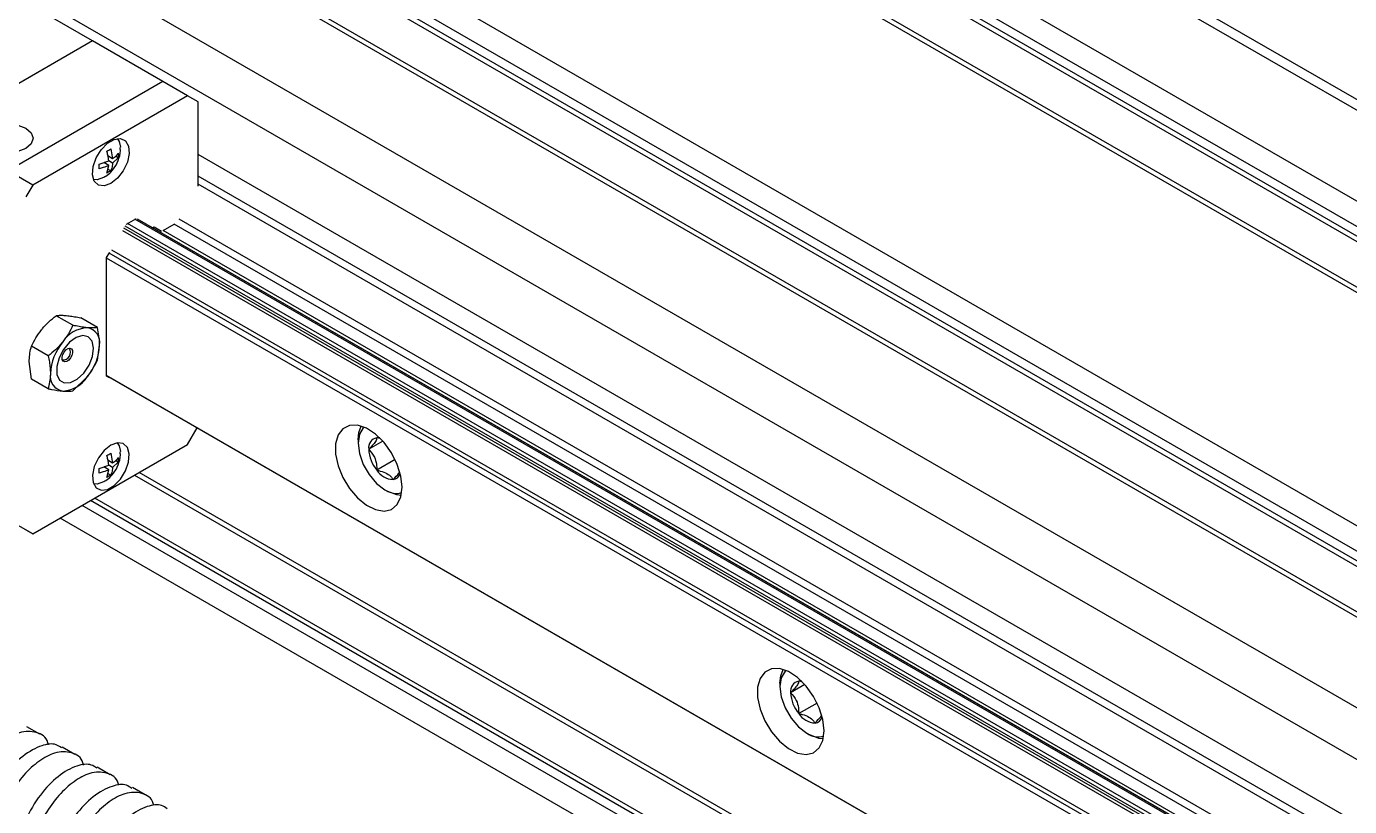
# Model space of a CAD drawing. Header units: millimetres. Extents: x 0 to 279, y 0 to 216.
# Drawn here: x 185.75 to 207.93, y 95.51 to 108.59 of the extents above; entities that cross this region are included whole.
import ezdxf

# ---------------------------------------------------------------- set-up
doc = ezdxf.new("R2010")
doc.units = ezdxf.units.MM

msp = doc.modelspace()

# ---------------------------------------------------------------- linework, layer by layer
at = {"color": 7, "linetype": 'Continuous', "lineweight": 25}
for p, q in [((256.711, 79.269), (143.946, 144.367)), ((258.886, 74.779), (141.035, 142.813)), ((259.017, 74.792), (141.166, 142.826)), ((142.231, 142.978), (255.41, 77.642)), ((255.499, 72.823), (137.648, 140.857)), ((255.314, 72.503), (137.463, 140.537)), ((255.314, 72.343), (137.463, 140.377)), ((137.517, 140.257), (255.368, 72.223)), ((254.172, 72.057), (136.321, 140.091)), ((254.303, 72.07), (136.452, 140.104)), ((252.852, 71.295), (135.001, 139.329)), ((252.479, 70.648), (134.628, 138.682)), ((186.863, 108.347), (180.911, 111.783)), ((186.863, 108.347), (184.268, 106.849)), ((186.863, 108.347), (185.625, 107.632)), ((188.041, 107.666), (186.863, 108.347)), ((188.041, 107.666), (185.446, 106.169)), ((188.454, 107.428), (188.041, 107.666)), ((188.454, 107.428), (185.859, 105.93)), ((188.63, 107.326), (188.454, 107.428)), ((188.63, 105.908), (188.63, 107.326)), ((187.166, 106.536), (187.199, 106.371)), ((187.292, 106.463), (187.292, 106.387)), ((252.361, 69.651), (188.63, 106.442)), ((186.974, 106.279), (187.133, 106.333)), ((186.974, 106.203), (186.974, 106.279)), ((187.133, 106.257), (187.05, 106.305)), ((187.1, 106.13), (187.133, 106.257)), ((187.199, 106.371), (187.121, 106.417)), ((187.199, 106.295), (187.133, 106.333)), ((187.292, 106.387), (187.199, 106.295)), ((187.292, 106.387), (187.248, 106.413)), ((185.859, 105.93), (185.446, 106.169)), ((187.118, 106.197), (187.166, 106.168)), ((185.859, 105.93), (185.743, 105.73)), ((187.431, 105.273), (187.59, 105.365)), ((187.59, 105.365), (187.594, 105.363)), ((247.56, 70.753), (187.615, 105.359)), ((247.401, 70.561), (187.388, 105.206)), ((187.427, 105.266), (187.431, 105.273)), ((187.868, 105.213), (187.894, 105.227)), ((247.562, 70.754), (187.869, 105.214)), ((187.894, 105.227), (188.02, 105.154)), ((188.047, 105.166), (188.231, 105.272)), ((187.098, 104.713), (187.145, 104.795)), ((187.098, 102.727), (187.098, 104.713)), ((246.036, 70.68), (187.098, 104.705)), ((246.13, 70.734), (187.141, 104.788)), ((187.145, 104.795), (187.152, 104.799)), ((246.856, 70.39), (187.185, 104.838)), ((186.531, 103.577), (186.251, 103.738)), ((186.944, 103.54), (186.664, 103.702)), ((186.119, 103.064), (185.839, 103.225)), ((186.944, 102.99), (186.98, 103.244)), ((185.839, 102.675), (185.802, 102.972)), ((186.119, 102.514), (185.839, 102.675)), ((186.531, 102.477), (186.774, 102.712)), ((244.531, 69.58), (187.098, 102.735)), ((244.531, 69.58), (187.098, 102.735)), ((187.145, 102.699), (187.098, 102.727)), ((187.152, 102.703), (187.145, 102.699)), ((187.152, 102.702), (244.531, 69.578)), ((188.454, 101.576), (188.616, 101.857)), ((185.859, 100.079), (188.454, 101.576)), ((191.311, 101.659), (191.311, 101.601)), ((191.726, 101.635), (191.49, 101.498)), ((191.682, 101.679), (191.626, 101.692)), ((187.166, 101.433), (187.199, 101.268)), ((187.292, 101.36), (187.292, 101.283)), ((186.974, 101.176), (187.133, 101.23)), ((186.974, 101.1), (186.974, 101.176)), ((187.133, 101.154), (187.05, 101.202)), ((187.1, 101.027), (187.133, 101.154)), ((187.199, 101.268), (187.121, 101.313)), ((187.199, 101.192), (187.133, 101.23)), ((187.292, 101.283), (187.199, 101.192)), ((187.292, 101.283), (187.248, 101.309)), ((191.933, 101.325), (191.626, 101.147)), ((187.118, 101.093), (187.166, 101.065)), ((187.567, 101.065), (244.531, 68.18)), ((244.033, 67.7), (186.902, 100.681)), ((191.762, 100.82), (191.812, 100.791)), ((185.859, 100.079), (185.446, 100.317)), ((185.743, 100.146), (185.859, 100.079)), ((198.382, 97.577), (198.382, 97.519)), ((198.753, 97.597), (198.697, 97.609)), ((198.798, 97.553), (198.561, 97.416)), ((199.004, 97.243), (198.697, 97.065)), ((185.976, 96.721), (185.762, 96.845)), ((198.833, 96.738), (198.883, 96.709)), ((186.566, 96.381), (186.351, 96.505)), ((187.155, 96.041), (186.94, 96.165)), ((187.744, 95.701), (187.529, 95.825))]:
    msp.add_line(p, q, dxfattribs=at)
at = {"color": 8, "linetype": 'Continuous', "lineweight": 25}
for p, q in [((256.58, 79.166), (143.682, 144.341)), ((255.414, 78.315), (142.362, 143.579)), ((255.313, 77.947), (142.177, 143.258)), ((255.331, 77.776), (142.177, 143.098)), ((252.047, 69.47), (188.63, 106.079)), ((251.964, 69.382), (188.63, 105.943)), ((247.543, 70.735), (187.573, 105.355)), ((247.879, 70.974), (188.314, 105.36)), ((247.344, 70.537), (187.37, 105.159)), ((247.416, 70.597), (187.407, 105.239)), ((247.456, 70.642), (187.449, 105.283)), ((247.596, 70.789), (188.047, 105.166)), ((247.759, 70.907), (188.231, 105.272)), ((244.531, 68.269), (187.644, 101.109)), ((243.818, 67.575), (186.687, 100.556)), ((243.956, 67.655), (186.825, 100.637)), ((243.448, 67.362), (186.317, 100.343))]:
    msp.add_line(p, q, dxfattribs=at)
at = {"color": 7, "linetype": 'Continuous', "lineweight": 25, "flags": 128}
for points in [[(185.743, 106.544), (185.608, 106.492), (185.448, 106.473), (185.289, 106.492), (185.154, 106.544), (185.063, 106.622), (185.032, 106.714), (185.063, 106.806), (185.154, 106.884), (185.289, 106.936), (185.448, 106.955), (185.608, 106.936), (185.743, 106.884), (185.833, 106.806), (185.865, 106.714), (185.833, 106.622), (185.743, 106.544)], [(187.169, 105.955), (187.057, 105.915), (186.961, 105.928), (186.892, 105.993), (186.861, 106.102), (186.872, 106.239), (186.922, 106.385), (187.006, 106.522), (187.112, 106.631), (187.226, 106.696), (187.332, 106.71), (187.416, 106.67), (187.467, 106.582), (187.477, 106.457), (187.446, 106.313), (187.377, 106.169), (187.281, 106.044), (187.169, 105.955)], [(187.275, 106.709), (187.308, 106.661), (187.329, 106.565)], [(187.045, 106.056), (186.937, 106.018), (186.878, 106.023)], [(186.3, 103.03), (186.262, 102.884), (186.266, 102.755), (186.31, 102.659), (186.389, 102.611), (186.493, 102.616), (186.606, 102.673), (186.714, 102.775), (186.803, 102.909), (186.86, 103.055), (186.877, 103.195), (186.853, 103.309), (186.79, 103.383), (186.697, 103.405), (186.587, 103.373), (186.474, 103.292), (186.374, 103.172), (186.3, 103.03)], [(186.364, 103.086), (186.387, 103.129), (186.417, 103.164), (186.451, 103.186), (186.484, 103.192), (186.509, 103.181), (186.524, 103.155), (186.527, 103.116), (186.516, 103.073), (186.493, 103.03), (186.463, 102.995), (186.429, 102.973), (186.396, 102.967), (186.371, 102.978), (186.355, 103.005), (186.353, 103.043), (186.364, 103.086)], [(192.051, 100.861), (192.03, 101.048), (191.969, 101.244), (191.873, 101.436), (191.748, 101.61), (191.605, 101.751), (191.453, 101.851), (191.303, 101.902), (191.168, 101.899), (191.057, 101.843), (190.977, 101.738), (190.936, 101.592), (190.936, 101.416), (190.977, 101.223), (191.057, 101.027), (191.168, 100.843), (191.303, 100.683), (191.453, 100.561), (191.605, 100.486), (191.748, 100.462), (191.873, 100.491), (191.969, 100.572), (192.03, 100.699), (192.051, 100.861)], [(191.311, 101.659), (191.324, 101.78), (191.364, 101.887)], [(191.411, 101.87), (191.397, 101.857), (191.333, 101.749), (191.311, 101.601), (191.333, 101.427), (191.397, 101.245), (191.497, 101.073), (191.623, 100.926), (191.762, 100.82)], [(187.169, 101.566), (187.057, 101.478), (186.961, 101.353), (186.892, 101.208), (186.861, 101.064), (186.872, 100.94), (186.922, 100.851), (187.006, 100.811), (187.112, 100.825), (187.226, 100.891), (187.332, 100.999), (187.416, 101.136), (187.467, 101.283), (187.477, 101.42), (187.446, 101.528), (187.377, 101.593), (187.281, 101.607), (187.169, 101.566)], [(187.275, 101.606), (187.308, 101.557), (187.329, 101.461)], [(191.675, 101.689), (191.658, 101.691), (191.626, 101.692)], [(187.045, 100.953), (186.937, 100.915), (186.878, 100.919)], [(192.036, 100.723), (191.96, 100.732), (191.812, 100.791)], [(199.122, 96.779), (199.101, 96.965), (199.04, 97.162), (198.944, 97.354), (198.819, 97.528), (198.676, 97.669), (198.524, 97.769), (198.374, 97.82), (198.239, 97.817), (198.128, 97.761), (198.048, 97.656), (198.007, 97.51), (198.007, 97.334), (198.048, 97.141), (198.128, 96.945), (198.239, 96.761), (198.374, 96.601), (198.524, 96.479), (198.676, 96.404), (198.819, 96.38), (198.944, 96.409), (199.04, 96.49), (199.101, 96.617), (199.122, 96.779)], [(198.382, 97.577), (198.395, 97.698), (198.435, 97.805)], [(198.482, 97.788), (198.468, 97.775), (198.404, 97.667), (198.382, 97.519), (198.404, 97.345), (198.468, 97.163), (198.568, 96.991), (198.694, 96.844), (198.833, 96.738)], [(198.746, 97.607), (198.729, 97.609), (198.697, 97.609)], [(199.107, 96.641), (199.031, 96.65), (198.883, 96.709)]]:
    msp.add_lwpolyline(points, dxfattribs=at)
at = {"color": 7, "linetype": 'Continuous', "lineweight": 25}
for centre, radius, start, end in [((186.806, 103.006), 0.532, 93.4295, 146.5651), ((186.727, 103.285), 0.257, 350.7481, 79.4532), ((187.05, 102.726), 0.895, 140.2279, 177.3607), ((186.367, 103.121), 0.124, 265.4118, 34.5936), ((186.086, 103.285), 0.895, 320.2279, 357.3607), ((186.409, 102.726), 0.257, 170.7481, 259.4532), ((186.33, 103.006), 0.532, 273.4295, 326.5651), ((191.657, 101.525), 0.169, 100.5468, 189.2519), ((192.08, 101.525), 0.591, 182.6393, 219.7721), ((191.919, 101.341), 0.351, 213.4349, 266.5705), ((191.883, 101.132), 0.143, 276.1416, 343.2702), ((191.952, 101.083), 0.325, 234.1394, 286.6073), ((198.728, 97.443), 0.169, 100.5468, 189.2519), ((199.151, 97.443), 0.591, 182.6393, 219.7721), ((198.99, 97.259), 0.351, 213.4349, 266.5705), ((198.954, 97.05), 0.143, 276.1416, 343.2702), ((199.023, 97.001), 0.325, 234.1394, 286.6073)]:
    msp.add_arc(centre, radius, start, end, dxfattribs=at)
for points in [[(187.1, 106.498), (187.112, 106.504), (187.136, 106.516), (187.156, 106.529), (187.166, 106.536)], [(187.166, 106.168), (187.156, 106.162), (187.136, 106.148), (187.112, 106.136), (187.1, 106.13)], [(187.1, 101.394), (187.112, 101.4), (187.136, 101.412), (187.156, 101.426), (187.166, 101.433)], [(187.166, 101.065), (187.156, 101.058), (187.136, 101.045), (187.112, 101.033), (187.1, 101.027)]]:
    msp.add_open_spline(points, degree=3, dxfattribs=at)
for points, knots in [([(187.133, 106.333), (187.13, 106.365), (187.124, 106.419), (187.107, 106.475), (187.1, 106.498)], [0, 0, 0, 0, 0.595367, 1, 1, 1, 1]), ([(187.199, 106.371), (187.222, 106.388), (187.259, 106.417), (187.283, 106.45), (187.292, 106.463)], [0, 0, 0, 0, 0.595367, 1, 1, 1, 1]), ([(187.256, 106.262), (187.28, 106.314), (187.314, 106.389), (187.331, 106.493), (187.327, 106.54), (187.325, 106.561)], [0, 0, 0, 0, 0.546712, 0.793139, 1, 1, 1, 1]), ([(187.133, 106.257), (187.104, 106.244), (187.054, 106.222), (186.997, 106.209), (186.974, 106.203)], [0, 0, 0, 0, 0.595367, 1, 1, 1, 1]), ([(187.049, 106.062), (187.061, 106.068), (187.106, 106.089), (187.181, 106.154), (187.229, 106.223), (187.256, 106.262)], [0, 0, 0, 0, 0.141137, 0.505816, 1, 1, 1, 1]), ([(187.199, 106.295), (187.196, 106.267), (187.19, 106.221), (187.173, 106.183), (187.166, 106.168)], [0, 0, 0, 0, 0.595367, 1, 1, 1, 1]), ([(186.008, 103.503), (186.013, 103.509), (186.051, 103.555), (186.128, 103.637), (186.21, 103.705), (186.251, 103.738)], [0, 0, 0, 0, 0.070036, 0.530757, 1, 1, 1, 1]), ([(186.251, 103.738), (186.261, 103.74), (186.288, 103.744), (186.341, 103.747), (186.394, 103.743), (186.421, 103.741)], [0, 0, 0, 0, 0.205072, 0.599883, 1, 1, 1, 1]), ([(186.531, 103.577), (186.508, 103.529), (186.461, 103.433), (186.395, 103.344), (186.362, 103.299)], [0, 0, 0, 0, 0.495458, 1, 1, 1, 1]), ([(186.421, 103.741), (186.437, 103.74), (186.481, 103.735), (186.561, 103.722), (186.63, 103.709), (186.664, 103.702)], [0, 0, 0, 0, 0.227193, 0.611376, 1, 1, 1, 1]), ([(186.774, 103.537), (186.745, 103.54), (186.687, 103.547), (186.603, 103.562), (186.549, 103.573), (186.531, 103.577)], [0, 0, 0, 0, 0.39445, 0.794928, 1, 1, 1, 1]), ([(185.839, 103.225), (185.862, 103.273), (185.909, 103.369), (185.975, 103.458), (186.008, 103.503)], [0, 0, 0, 0, 0.495458, 1, 1, 1, 1]), ([(186.944, 103.54), (186.926, 103.538), (186.889, 103.533), (186.831, 103.533), (186.79, 103.536), (186.774, 103.537)], [0, 0, 0, 0, 0.384539, 0.772807, 1, 1, 1, 1]), ([(186.98, 103.244), (186.98, 103.25), (186.98, 103.3), (186.972, 103.398), (186.953, 103.492), (186.944, 103.54)], [0, 0, 0, 0, 0.0700364, 0.5307568, 1, 1, 1, 1]), ([(185.802, 102.972), (185.802, 102.978), (185.802, 103.027), (185.81, 103.116), (185.829, 103.189), (185.839, 103.225)], [0, 0, 0, 0, 0.070036, 0.530757, 1, 1, 1, 1]), ([(186.362, 103.299), (186.357, 103.293), (186.32, 103.247), (186.242, 103.165), (186.16, 103.098), (186.119, 103.064)], [0, 0, 0, 0, 0.070036, 0.530757, 1, 1, 1, 1]), ([(186.119, 103.064), (186.126, 103.03), (186.136, 102.98), (186.146, 102.914), (186.153, 102.847), (186.155, 102.8), (186.156, 102.768)], [0, 0, 0, 0, 0.329812, 0.495383, 0.659853, 1, 1, 1, 1]), ([(186.774, 102.712), (186.779, 102.718), (186.848, 102.805), (186.898, 102.901), (186.944, 102.99)], [0, 0, 0, 0, 0.070174, 1, 1, 1, 1]), ([(186.156, 102.768), (186.156, 102.761), (186.155, 102.668), (186.136, 102.588), (186.119, 102.514)], [0, 0, 0, 0, 0.070174, 1, 1, 1, 1]), ([(186.119, 102.514), (186.137, 102.51), (186.226, 102.491), (186.302, 102.482), (186.362, 102.474)], [0, 0, 0, 0, 0.205365, 1, 1, 1, 1]), ([(186.362, 102.474), (186.377, 102.473), (186.445, 102.468), (186.494, 102.473), (186.531, 102.477)], [0, 0, 0, 0, 0.227426, 1, 1, 1, 1]), ([(191.626, 101.692), (191.622, 101.673), (191.617, 101.642), (191.556, 101.566), (191.51, 101.519), (191.49, 101.498)], [0, 0, 0, 0, 0.439122, 0.751371, 1, 1, 1, 1]), ([(187.133, 101.23), (187.13, 101.262), (187.124, 101.315), (187.107, 101.372), (187.1, 101.394)], [0, 0, 0, 0, 0.595367, 1, 1, 1, 1]), ([(187.199, 101.268), (187.222, 101.285), (187.259, 101.313), (187.283, 101.346), (187.292, 101.36)], [0, 0, 0, 0, 0.595367, 1, 1, 1, 1]), ([(187.256, 101.159), (187.28, 101.211), (187.314, 101.286), (187.331, 101.389), (187.327, 101.436), (187.325, 101.458)], [0, 0, 0, 0, 0.5467122, 0.793139, 1, 1, 1, 1]), ([(191.49, 101.498), (191.525, 101.457), (191.586, 101.387), (191.622, 101.255), (191.625, 101.18), (191.626, 101.147)], [0, 0, 0, 0, 0.439122, 0.751371, 1, 1, 1, 1]), ([(187.133, 101.154), (187.104, 101.141), (187.054, 101.119), (186.997, 101.105), (186.974, 101.1)], [0, 0, 0, 0, 0.595367, 1, 1, 1, 1]), ([(187.049, 100.958), (187.061, 100.964), (187.106, 100.986), (187.181, 101.051), (187.229, 101.119), (187.256, 101.159)], [0, 0, 0, 0, 0.141137, 0.505816, 1, 1, 1, 1]), ([(187.199, 101.192), (187.196, 101.164), (187.19, 101.117), (187.173, 101.08), (187.166, 101.065)], [0, 0, 0, 0, 0.595367, 1, 1, 1, 1]), ([(191.626, 101.147), (191.645, 101.143), (191.707, 101.13), (191.802, 101.095), (191.866, 101.04), (191.89, 101.003), (191.898, 100.99)], [0, 0, 0, 0, 0.156025, 0.493707, 0.819058, 1, 1, 1, 1]), ([(191.898, 100.99), (191.936, 101.028), (191.986, 101.079), (192.004, 101.113), (192.009, 101.122)], [0, 0, 0, 0, 0.753181, 1, 1, 1, 1]), ([(198.697, 97.609), (198.694, 97.591), (198.688, 97.56), (198.627, 97.484), (198.581, 97.437), (198.561, 97.416)], [0, 0, 0, 0, 0.439122, 0.751371, 1, 1, 1, 1]), ([(198.561, 97.416), (198.596, 97.375), (198.657, 97.305), (198.694, 97.173), (198.696, 97.098), (198.697, 97.065)], [0, 0, 0, 0, 0.439122, 0.751371, 1, 1, 1, 1]), ([(198.697, 97.065), (198.716, 97.061), (198.778, 97.048), (198.873, 97.013), (198.937, 96.958), (198.961, 96.921), (198.969, 96.908)], [0, 0, 0, 0, 0.156025, 0.493707, 0.819058, 1, 1, 1, 1]), ([(198.969, 96.908), (199.007, 96.946), (199.057, 96.997), (199.075, 97.031), (199.08, 97.04)], [0, 0, 0, 0, 0.753181, 1, 1, 1, 1]), ([(186.12, 96.543), (186.118, 96.555), (186.095, 96.674), (185.924, 96.769), (185.663, 96.775), (185.377, 96.624), (185.114, 96.385), (184.88, 96.064), (184.698, 95.678), (184.59, 95.267), (184.571, 94.873), (184.655, 94.535), (184.83, 94.302), (185.002, 94.184), (185.125, 94.181), (185.152, 94.181)], [0, 0, 0, 0, 0.011387, 0.114006, 0.218521, 0.303157, 0.384693, 0.466897, 0.551656, 0.63865, 0.72351, 0.811947, 0.895889, 0.976579, 1, 1, 1, 1]), ([(186.342, 96.491), (186.314, 96.511), (186.225, 96.573), (185.999, 96.542), (185.699, 96.376), (185.385, 96.053), (185.132, 95.623), (184.975, 95.14), (184.939, 94.697), (185.022, 94.349), (185.153, 94.125), (185.277, 94.061), (185.32, 94.039)], [0, 0, 0, 0, 0.04997, 0.153825, 0.273955, 0.389219, 0.508628, 0.630012, 0.747149, 0.847222, 0.94711, 1, 1, 1, 1]), ([(186.71, 96.203), (186.707, 96.215), (186.685, 96.334), (186.514, 96.429), (186.252, 96.435), (185.966, 96.283), (185.704, 96.045), (185.469, 95.724), (185.287, 95.338), (185.179, 94.927), (185.16, 94.533), (185.244, 94.195), (185.419, 93.962), (185.591, 93.844), (185.714, 93.841), (185.741, 93.841)], [0, 0, 0, 0, 0.011387, 0.114006, 0.218521, 0.303157, 0.384693, 0.466897, 0.551656, 0.63865, 0.72351, 0.811947, 0.895889, 0.976579, 1, 1, 1, 1]), ([(186.932, 96.151), (186.903, 96.171), (186.815, 96.233), (186.588, 96.202), (186.289, 96.036), (185.974, 95.713), (185.721, 95.283), (185.564, 94.8), (185.529, 94.357), (185.611, 94.009), (185.742, 93.785), (185.866, 93.721), (185.909, 93.698)], [0, 0, 0, 0, 0.04997, 0.153825, 0.273955, 0.389219, 0.508628, 0.630012, 0.747149, 0.847222, 0.94711, 1, 1, 1, 1]), ([(187.299, 95.863), (187.297, 95.875), (187.274, 95.993), (187.103, 96.089), (186.841, 96.095), (186.555, 95.943), (186.293, 95.705), (186.058, 95.383), (185.876, 94.998), (185.768, 94.587), (185.75, 94.192), (185.833, 93.855), (186.009, 93.621), (186.18, 93.504), (186.303, 93.501), (186.331, 93.501)], [0, 0, 0, 0, 0.011387, 0.114006, 0.218521, 0.303157, 0.384693, 0.466897, 0.551656, 0.63865, 0.72351, 0.811947, 0.895889, 0.976579, 1, 1, 1, 1]), ([(187.521, 95.811), (187.492, 95.831), (187.404, 95.893), (187.178, 95.862), (186.878, 95.696), (186.563, 95.373), (186.31, 94.943), (186.154, 94.459), (186.118, 94.017), (186.2, 93.668), (186.331, 93.444), (186.455, 93.38), (186.498, 93.358)], [0, 0, 0, 0, 0.04997, 0.153825, 0.273955, 0.389219, 0.508628, 0.630012, 0.747149, 0.847222, 0.94711, 1, 1, 1, 1]), ([(187.888, 95.523), (187.886, 95.535), (187.863, 95.653), (187.692, 95.749), (187.43, 95.755), (187.145, 95.603), (186.882, 95.365), (186.648, 95.043), (186.466, 94.657), (186.357, 94.247), (186.339, 93.852), (186.422, 93.515), (186.598, 93.281), (186.77, 93.164), (186.892, 93.161), (186.92, 93.16)], [0, 0, 0, 0, 0.011387, 0.114006, 0.218521, 0.303157, 0.384693, 0.466897, 0.551656, 0.63865, 0.72351, 0.811947, 0.895889, 0.976579, 1, 1, 1, 1]), ([(188.11, 95.47), (188.082, 95.491), (187.993, 95.553), (187.767, 95.522), (187.467, 95.356), (187.153, 95.033), (186.899, 94.603), (186.743, 94.119), (186.707, 93.677), (186.79, 93.328), (186.921, 93.104), (187.045, 93.04), (187.087, 93.018)], [0, 0, 0, 0, 0.04997, 0.153825, 0.273955, 0.389219, 0.508628, 0.630012, 0.747149, 0.847222, 0.94711, 1, 1, 1, 1])]:
    msp.add_open_spline(points, degree=3, knots=knots, dxfattribs=at)

doc.saveas('drawing.dxf')
